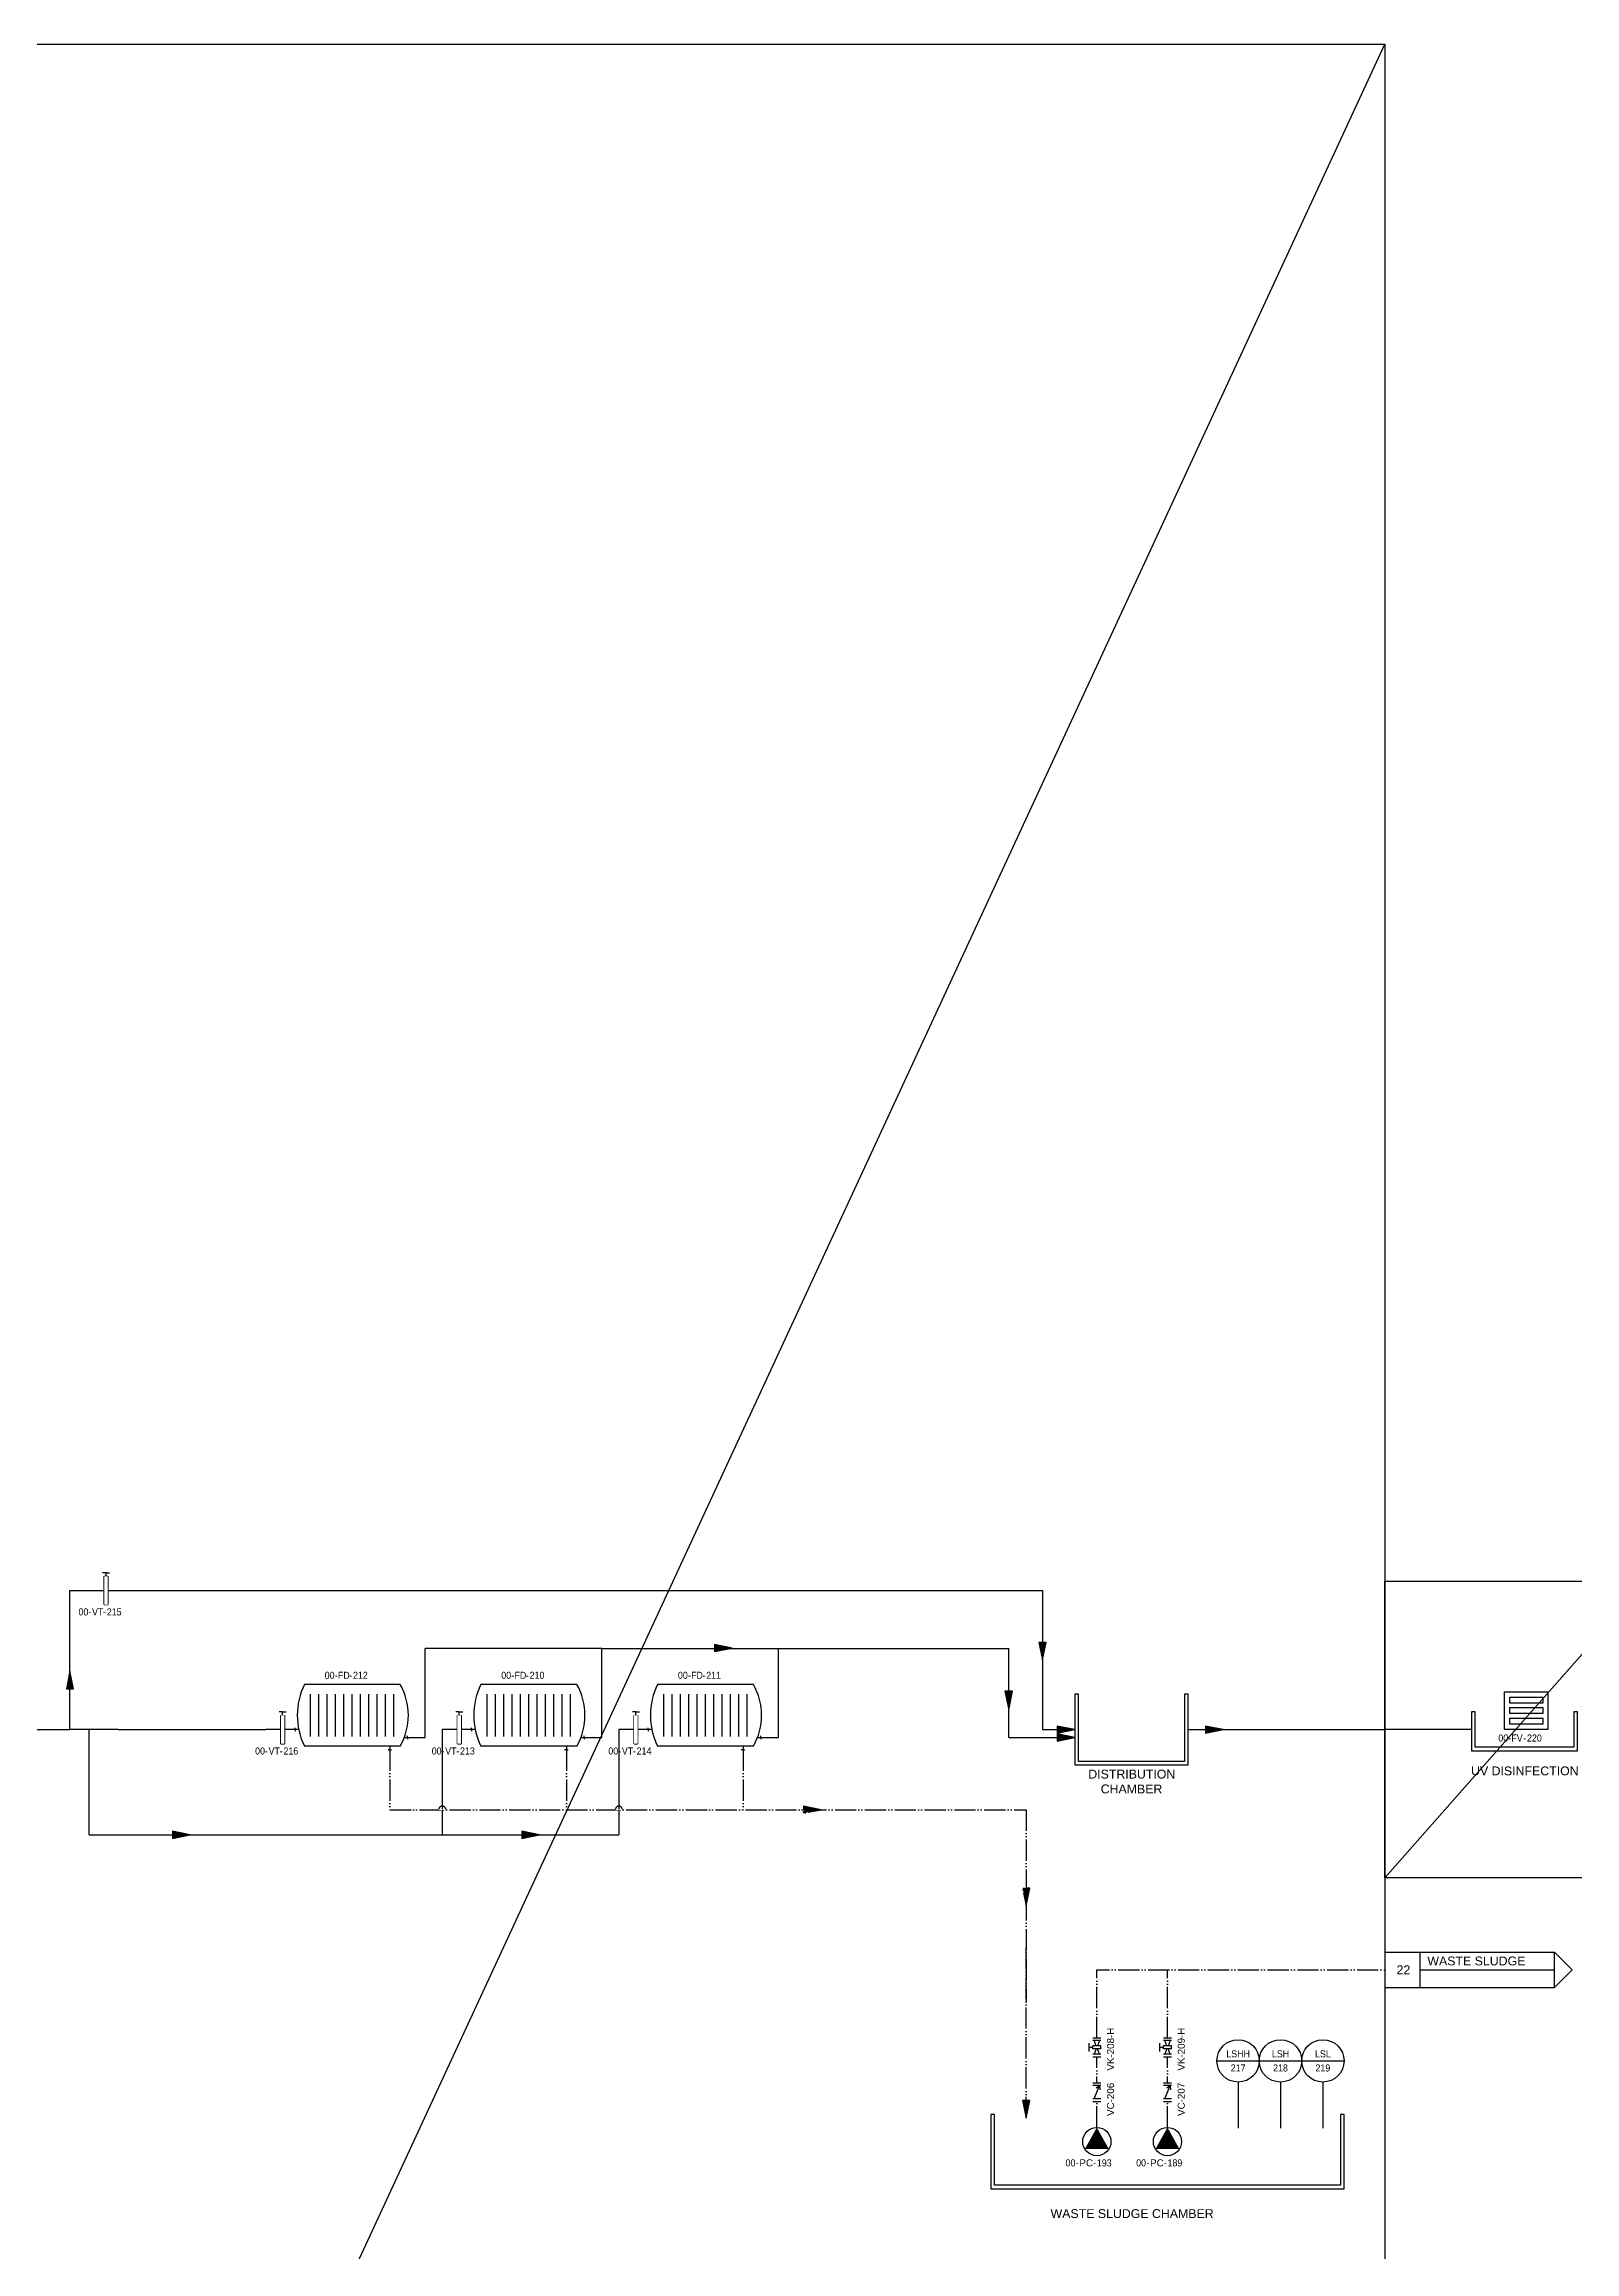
# Model space of a CAD drawing. Header units: millimetres. Extents: x 0 to 1145, y 0 to 954.
# Drawn here: x 435 to 869, y 329 to 954 of the extents above; entities that cross this region are included whole.
import ezdxf
from ezdxf.enums import TextEntityAlignment as Align

# ---------------------------------------------------------------- set-up
doc = ezdxf.new("R2010")
doc.units = ezdxf.units.MM
doc.set_wipeout_variables(frame=1)
doc.linetypes.add('ACAD_ISO05W100', pattern=[33, 24, -3, 0, -3, 0, -3])
doc.layers.get('DEFPOINTS').update_dxf_attribs({"color": 10})
for name, color, linetype in [('equipment', 5, 'Continuous'), ('instrumentation', 4, 'Continuous'), ('RefAR22WasteSludge$0$Text', 7, 'Continuous'), ('RefPIDDistChamber$0$Text', 7, 'Continuous'), ('RefPIDUVDisinfChamber$0$Text', 7, 'Continuous'), ('sludge', 19, 'ACAD_ISO05W100'), ('Text', 7, 'Continuous'), ('unit', 1, 'Continuous'), ('valve', 7, 'Continuous')]:
    doc.layers.add(name, color=color, linetype=linetype)
doc.layers.add('sewer', color=7, linetype='Continuous', true_color=0x1c2600)
doc.styles.add('Centrifugal_WASPump$0$Organica', font='arial.ttf')
doc.styles.add('Centrifugal_WASPump_SB$0$Organica', font='arial.ttf')
doc.styles.add('ChannelGate_ChannelGatediscfilter$0$Organica', font='arial.ttf')
doc.styles.add('DiscFilter_OrganicaScallopdiscfilterStage2$0$Organica', font='arial.ttf')
doc.styles.add('Organica', font='arial.ttf')
doc.styles.add('RefAR22WasteSludge$0$Organica', font='arial.ttf')
doc.styles.add('RefPIDDistChamber$0$Organica', font='arial.ttf')
doc.styles.add('RefPIDDistChamber$0$Standard', font='arial.ttf')
doc.styles.add('RefPIDUVDisinfChamber$0$Organica', font='arial.ttf')
doc.styles.add('RefPIDUVDisinfChamber$0$Standard', font='arial.ttf')
doc.styles.add('UVdisinfectionunit_UVdisinfectionunit$0$Organica', font='arial.ttf')

# ---------------------------------------------------------------- blocks, each defined once
blk = doc.blocks.new('*U43')
at = {"layer": 'DEFPOINTS'}
blk.add_line((0, -477), (442, 477), dxfattribs=at)
at = {"layer": 'DEFPOINTS', "flags": 128}
blk.add_lwpolyline([(0, 477), (442, 477), (442, -477), (0, -477)], close=True, dxfattribs=at)
blk = doc.blocks.new('*U51')
at = {"layer": 'DEFPOINTS'}
blk.add_line((0, -42), (74, 42), dxfattribs=at)
at = {"layer": 'DEFPOINTS', "flags": 128}
blk.add_lwpolyline([(0, 42), (74, 42), (74, -42), (0, -42)], close=True, dxfattribs=at)
blk = doc.blocks.new('*U4')
at = {"lineweight": 25, "ltscale": 0.25, "flags": 128}
blk.add_lwpolyline([(0, 20), (0, 0), (32, 0), (32, 20), (31, 20), (31, 1), (1, 1), (1, 20)], close=True, dxfattribs=at)
at = {"flags": 1}
for tag, p, height, style in [('WIDTH_001', (-11.86, 37.99), 2, 'RefPIDDistChamber$0$Organica'), ('HEIGHT_001', (-11.86, 35.04), 2, 'RefPIDDistChamber$0$Organica'), ('LENGTH_001', (-11.86, 32.02), 2, 'RefPIDDistChamber$0$Organica'), ('TR_NAME1_001', (44.17, 30.61), 2.5, 'RefPIDDistChamber$0$Standard'), ('VOLUME_001', (-11.86, 25.97), 2, 'RefPIDDistChamber$0$Organica'), ('LIQUIDLEVEL_001', (-11.86, 28.93), 2, 'RefPIDDistChamber$0$Organica')]:
    blk.add_attdef(tag, p, '', height=height, dxfattribs=dict(at, style=style))
at = {"layer": 'RefPIDDistChamber$0$Text', "style": 'RefPIDDistChamber$0$Organica'}
blk.add_attdef('NAME1_001', (15.5, -5.96), '', height=2.5, dxfattribs=at)
blk = doc.blocks.new('break')
blk.add_arc((0, 0), 1, 270, 90)
blk.add_wipeout([(-0.12, -0.11), (-0.12, -0.89), (0, -1), (0.12, -0.89), (0.12, -0.11), (0, 0)])
blk.add_wipeout([(-0.12, 0.11), (-0.12, 0.89), (0, 1), (0.12, 0.89), (0.12, 0.11), (0, 0)])
blk = doc.blocks.new('*U44')
at = {"color": 4}
for p, q in [((-6, 17), (6, 17)), ((0, 11), (0, -2))]:
    blk.add_line(p, q, dxfattribs=at)
blk.add_circle((0, 17), 6, dxfattribs=at)
at = {"style": 'Organica', "width": 0.9}
for tag, flags, p in [('AREA_CODE', 9, (31.18, 62.35)), ('EQUIP_TYPE', 9, (31.18, 65.35)), ('NOTE_CHINESE', 9, (31.18, 56.35)), ('NOTE', 9, (31.18, 59.35)), ('MANUFACTURE', 9, (31.18, 50.35)), ('MODEL', 9, (31.18, 53.35)), ('SPECIFICATION', 9, (31.18, 47.35)), ('DI', 9, (31.18, 44.35)), ('DO', 9, (31.18, 41.35)), ('AI', 9, (31.18, 38.35)), ('AO', 9, (31.18, 35.35)), ('PB', 9, (31.18, 32.35)), ('PO', 9, (31.18, 29.35)), ('TAG_ID', 8, (0, 19)), ('TAG', 8, (0, 15))]:
    blk.add_attdef(tag, text='', height=2, dxfattribs=dict(at, flags=flags)).set_placement(p, align=Align.MIDDLE_CENTER)
blk = doc.blocks.new('*U34')
at = {"flags": 128}
blk.add_lwpolyline([(0, 21), (0, 0), (100, 0), (100, 21), (99, 21), (99, 1), (1, 1), (1, 21)], close=True, dxfattribs=at)
at = {"style": 'Organica', "flags": 1}
for tag, p in [('WIDTH', (-11.4, 38.99)), ('LENGTH', (-11.4, 33.02)), ('HEIGHT', (-11.4, 36.04)), ('LIQUIDLEVEL', (-11.4, 29.93)), ('VOLUME', (-11.4, 26.97))]:
    blk.add_attdef(tag, text='', height=2, dxfattribs=at).set_placement(p, align=Align.MIDDLE_CENTER)
at = {"layer": 'Text', "style": 'Organica'}
blk.add_attdef('NAME1_001', (15.42, -6.25), '', height=2.5, dxfattribs=at)
blk = doc.blocks.new('*U45')
at = {"color": 4}
for p, q in [((-6, 17), (6, 17)), ((0, 11), (0, -2))]:
    blk.add_line(p, q, dxfattribs=at)
blk.add_circle((0, 17), 6, dxfattribs=at)
at = {"style": 'Organica', "width": 0.9}
for tag, flags, p in [('AREA_CODE', 9, (31.18, 62.35)), ('EQUIP_TYPE', 9, (31.18, 65.35)), ('NOTE_CHINESE', 9, (31.18, 56.35)), ('NOTE', 9, (31.18, 59.35)), ('MANUFACTURE', 9, (31.18, 50.35)), ('MODEL', 9, (31.18, 53.35)), ('SPECIFICATION', 9, (31.18, 47.35)), ('DI', 9, (31.18, 44.35)), ('DO', 9, (31.18, 41.35)), ('AI', 9, (31.18, 38.35)), ('AO', 9, (31.18, 35.35)), ('PB', 9, (31.18, 32.35)), ('PO', 9, (31.18, 29.35)), ('TAG_ID', 8, (0, 19)), ('TAG', 8, (0, 15))]:
    blk.add_attdef(tag, text='', height=2, dxfattribs=dict(at, flags=flags)).set_placement(p, align=Align.MIDDLE_CENTER)
blk = doc.blocks.new('*U46')
at = {"color": 4}
for p, q in [((-6, 17), (6, 17)), ((0, 11), (0, -2))]:
    blk.add_line(p, q, dxfattribs=at)
blk.add_circle((0, 17), 6, dxfattribs=at)
at = {"style": 'Organica', "width": 0.9}
for tag, flags, p in [('AREA_CODE', 9, (31.18, 62.35)), ('EQUIP_TYPE', 9, (31.18, 65.35)), ('NOTE_CHINESE', 9, (31.18, 56.35)), ('NOTE', 9, (31.18, 59.35)), ('MANUFACTURE', 9, (31.18, 50.35)), ('MODEL', 9, (31.18, 53.35)), ('SPECIFICATION', 9, (31.18, 47.35)), ('DI', 9, (31.18, 44.35)), ('DO', 9, (31.18, 41.35)), ('AI', 9, (31.18, 38.35)), ('AO', 9, (31.18, 35.35)), ('PB', 9, (31.18, 32.35)), ('PO', 9, (31.18, 29.35)), ('TAG_ID', 8, (0, 19)), ('TAG', 8, (0, 15))]:
    blk.add_attdef(tag, text='', height=2, dxfattribs=dict(at, flags=flags)).set_placement(p, align=Align.MIDDLE_CENTER)
blk = doc.blocks.new('*U36')
at = {"style": 'Organica', "flags": 1}
for tag, p in [('EQUIP_TYPE', (-8.63, 62.54)), ('NOTE_CHINESE', (-8.63, 56.54)), ('NOTE', (-8.63, 59.54)), ('AREA_CODE', (-8.63, 53.54)), ('DI', (-8.63, 50.54)), ('DO', (-8.63, 47.54)), ('AI', (-8.63, 44.54)), ('AO', (-8.63, 41.54)), ('PB', (-8.63, 38.54)), ('SP_ACTUATED', (-8.63, 32.54)), ('PO', (-8.63, 35.54)), ('MATERIAL', (-8.63, 19.54)), ('SIZE', (-8.63, 23.54)), ('PRESSURE', (-8.63, 15.54))]:
    blk.add_attdef(tag, text='', height=2, dxfattribs=at).set_placement(p, align=Align.MIDDLE_CENTER)
blk.add_wipeout([(-2.67, 1.14), (2.67, 1.14), (2.67, -1.14), (-2.67, -1.14)])
for p, q in [((-2.67, 1.14), (-2.67, -1.14)), ((-1.9, -1.14), (-1.9, 1.14)), ((-1.9, 0.76), (1.9, -0.76)), ((1.9, -0.76), (1.09, 0.17)), ((1.9, -1.14), (1.9, 1.14)), ((2.67, 1.14), (2.67, -1.14)), ((1.9, -0.76), (0.67, -0.87))]:
    blk.add_line(p, q)
at = {"insert": (-1.98, -3.9), "char_height": 2, "width": 5.3402, "attachment_point": 6, "style": 'Organica'}
blk.add_mtext('-', dxfattribs=at)
at = {"style": 'Organica'}
blk.add_attdef('TAG_ID', text='', height=2, dxfattribs=at).set_placement((-2.86, -3.9), align=Align.MIDDLE_RIGHT)
at = {"style": 'Organica', "flags": 8}
blk.add_attdef('TAG', text='', height=2, dxfattribs=at).set_placement((0.33, -3.9), align=Align.MIDDLE_CENTER)
blk = doc.blocks.new('*U37')
at = {"style": 'Organica', "flags": 1}
for tag, p in [('EQUIP_TYPE', (-8.63, 62.54)), ('NOTE_CHINESE', (-8.63, 56.54)), ('NOTE', (-8.63, 59.54)), ('AREA_CODE', (-8.63, 53.54)), ('DI', (-8.63, 50.54)), ('DO', (-8.63, 47.54)), ('AI', (-8.63, 44.54)), ('AO', (-8.63, 41.54)), ('PB', (-8.63, 38.54)), ('SP_ACTUATED', (-8.63, 32.54)), ('PO', (-8.63, 35.54)), ('MATERIAL', (-8.63, 19.54)), ('SIZE', (-8.63, 23.54)), ('PRESSURE', (-8.63, 15.54))]:
    blk.add_attdef(tag, text='', height=2, dxfattribs=at).set_placement(p, align=Align.MIDDLE_CENTER)
blk.add_wipeout([(-2.67, 1.14), (2.67, 1.14), (2.67, -1.14), (-2.67, -1.14)])
for p, q in [((-2.67, 1.14), (-2.67, -1.14)), ((-1.9, -1.14), (-1.9, 1.14)), ((-0.46, 0.19), (-1.9, 0.76)), ((1.14, 2.29), (-1.14, 2.29)), ((-0.46, -1.11), (-0.46, 1.11)), ((-0.46, 1.11), (0.46, 1.11)), ((0, 1.11), (0, 2.29)), ((0.46, -1.11), (0.46, 1.11)), ((0.46, 0.19), (1.9, 0.76)), ((1.9, -1.14), (1.9, 1.14)), ((2.67, 1.14), (2.67, -1.14)), ((-1.9, -0.76), (-0.46, -0.19)), ((-0.46, -1.11), (0.46, -1.11)), ((1.9, -0.76), (0.46, -0.19))]:
    blk.add_line(p, q)
at = {"char_height": 2, "width": 5.3402, "style": 'Organica'}
for s, insert, attachment_point in [('-', (-1.98, -3.9), 6), ('-H', (2.6, -3.9), 4)]:
    blk.add_mtext(s, dxfattribs=dict(at, insert=insert, attachment_point=attachment_point))
at = {"style": 'Organica'}
blk.add_attdef('TAG_ID', text='', height=2, dxfattribs=at).set_placement((-2.86, -3.9), align=Align.MIDDLE_RIGHT)
at = {"style": 'Organica', "flags": 8}
blk.add_attdef('TAG', text='', height=2, dxfattribs=at).set_placement((0.33, -3.9), align=Align.MIDDLE_CENTER)
blk = doc.blocks.new('*U48')
at = {"lineweight": 25, "ltscale": 0.25, "flags": 128}
blk.add_lwpolyline([(0, 11), (0, 0), (30, 0), (30, 11), (29, 11), (29, 1), (1, 1), (1, 11)], close=True, dxfattribs=at)
at = {"flags": 1}
for tag, p, height, style in [('WIDTH_001', (-11.86, 37.99), 2, 'RefPIDUVDisinfChamber$0$Organica'), ('TR_NAME1_001', (46.73, 35.46), 2.5, 'RefPIDUVDisinfChamber$0$Standard'), ('HEIGHT_001', (-11.86, 35.04), 2, 'RefPIDUVDisinfChamber$0$Organica'), ('LENGTH_001', (-11.86, 32.02), 2, 'RefPIDUVDisinfChamber$0$Organica'), ('VOLUME_001', (-11.86, 25.97), 2, 'RefPIDUVDisinfChamber$0$Organica'), ('LIQUIDLEVEL_001', (-11.86, 28.93), 2, 'RefPIDUVDisinfChamber$0$Organica')]:
    blk.add_attdef(tag, p, '', height=height, dxfattribs=dict(at, style=style))
at = {"layer": 'RefPIDUVDisinfChamber$0$Text', "style": 'RefPIDUVDisinfChamber$0$Organica'}
blk.add_attdef('NAME1_001', (14.5, -6.96), '', height=2.5, dxfattribs=at)
blk = doc.blocks.new('*U50')
for points in [[(-6.14, 10.7), (6.14, 10.7), (6.14, 0), (-6.14, 0)], [(-4.64, 9.2), (4.64, 9.2), (4.64, 7.5), (-4.64, 7.5)], [(-4.64, 6.2), (4.64, 6.2), (4.64, 4.5), (-4.64, 4.5)], [(-4.64, 3.2), (4.64, 3.2), (4.64, 1.5), (-4.64, 1.5)]]:
    blk.add_lwpolyline(points, close=True)
at = {"char_height": 2, "width": 5.3402, "attachment_point": 6, "line_spacing_factor": 0.9, "style": 'UVdisinfectionunit_UVdisinfectionunit$0$Organica'}
for insert in [(-4.32, -2.4), (-0.02, -2.4)]:
    blk.add_mtext('{\\W0.9;-}', dxfattribs=dict(at, insert=insert))
at = {"style": 'UVdisinfectionunit_UVdisinfectionunit$0$Organica', "flags": 1}
for tag, p in [('NOTE', (21.21, 75.24)), ('NOTE_CHINESE', (21.21, 72.24)), ('MATERIAL', (21.21, 69.14)), ('INSTALLED_POWER', (21.21, 62.93)), ('STB_DTY', (21.21, 66.14)), ('CONSUMED_POWER', (21.21, 59.93)), ('MODEL', (21.21, 56.82)), ('MANUFACTURE', (21.21, 53.72)), ('UNIT_FLOW', (20.84, 50.62)), ('RUNNINGHOURS', (24.22, 44.29)), ('SP_FLOW', (20.84, 47.62)), ('DO', (24.22, 38.29)), ('DI', (24.22, 41.29)), ('AO', (24.22, 32.29)), ('AI', (24.22, 35.29)), ('PO', (24.22, 26.29)), ('PB', (24.22, 29.29)), ('PROCESSUNITAREA', (24.22, 23.22))]:
    blk.add_attdef(tag, text='', height=2, dxfattribs=at).set_placement(p, align=Align.MIDDLE_CENTER)
at = {"style": 'UVdisinfectionunit_UVdisinfectionunit$0$Organica', "width": 0.9}
for tag, p in [('AREA_CODE', (-5.12, -2.4)), ('TAG_ID', (-1.02, -2.4))]:
    blk.add_attdef(tag, text='', height=2, dxfattribs=at).set_placement(p, align=Align.MIDDLE_RIGHT)
at = {"style": 'UVdisinfectionunit_UVdisinfectionunit$0$Organica', "width": 0.9, "flags": 8}
blk.add_attdef('TAG', text='', height=2, dxfattribs=at).set_placement((2.29, -2.4), align=Align.MIDDLE_CENTER)
blk = doc.blocks.new('*U41')
for p, q in [((0.5, 9), (-0.5, 9)), ((0, 8), (1, 8)), ((0, 0), (0, 8)), ((0.5, 8), (0.5, 9)), ((0.5, 9), (1.5, 9)), ((1, 0), (1, 8)), ((0, 0), (1, 0))]:
    blk.add_line(p, q)
blk.add_lwpolyline([(0, 8), (1, 8), (1, 0), (0, 0)], close=True)
at = {"insert": (-3.7, -2.07), "char_height": 2, "width": 5.3402, "attachment_point": 6, "line_spacing_factor": 0.9, "style": 'ChannelGate_ChannelGatediscfilter$0$Organica'}
blk.add_mtext('{\\W0.9;-}', dxfattribs=at)
at = {"style": 'ChannelGate_ChannelGatediscfilter$0$Organica', "flags": 1}
for tag, p in [('EQUIP_TYPE', (37.6, 83.28)), ('NOTE', (37.6, 80.28)), ('MATERIAL_FRAME', (37.6, 74.17)), ('NOTE_CHINESE', (37.6, 77.28)), ('MATERIAL_BODY', (37.6, 68.17)), ('MATERIAL_STEM', (37.6, 71.17)), ('MATERIAL_SEALING', (37.6, 65.17)), ('MODEL', (37.6, 55.86)), ('UNIT_WATER_LEVEL', (37.76, 49.29)), ('MANUFACTURE', (37.6, 52.75)), ('UNIT_CHANNELW', (37.76, 43.5)), ('UNIT_CHANNELH', (37.76, 46.29)), ('SP_WATER_LEVEL', (37.76, 40.5)), ('SP_CHANNELW', (37.76, 37.5)), ('SP_CHANNELH', (37.76, 34.29)), ('STB_DTY', (37.76, 31.29)), ('PROCESSUNITAREA', (37.76, 27.66))]:
    blk.add_attdef(tag, text='', height=2, dxfattribs=at).set_placement(p, align=Align.MIDDLE_CENTER)
at = {"style": 'ChannelGate_ChannelGatediscfilter$0$Organica', "width": 0.9}
for tag, p in [('AREA_CODE', (-4.5, -2.07)), ('TAG_ID', (-0.26, -2.07))]:
    blk.add_attdef(tag, text='', height=2, dxfattribs=at).set_placement(p, align=Align.MIDDLE_RIGHT)
at = {"style": 'ChannelGate_ChannelGatediscfilter$0$Organica', "width": 0.9, "flags": 8}
blk.add_attdef('TAG', text='', height=2, dxfattribs=at).set_placement((2.81, -2.07), align=Align.MIDDLE_CENTER)
blk.add_wipeout([(0, 8), (1, 8), (1, 0), (0, 0)])
at = {"insert": (0.5, -2.07), "char_height": 2, "width": 5.3402, "attachment_point": 6, "line_spacing_factor": 0.9, "style": 'ChannelGate_ChannelGatediscfilter$0$Organica'}
blk.add_mtext('{\\W0.9;-}', dxfattribs=at)
blk = doc.blocks.new('*U39')
for p, q in [((13.56, 17.51), (-13.56, 17.51)), ((-11.78, 2.76), (-11.78, 14.76)), ((-9.42, 2.76), (-9.42, 14.76)), ((-7.07, 2.76), (-7.07, 14.76)), ((-4.71, 2.76), (-4.71, 14.76)), ((-2.36, 2.76), (-2.36, 14.76)), ((0, 2.76), (0, 14.76)), ((2.36, 2.76), (2.36, 14.76)), ((4.71, 2.76), (4.71, 14.76)), ((7.07, 2.76), (7.07, 14.76)), ((9.42, 2.76), (9.42, 14.76)), ((11.78, 2.76), (11.78, 14.76)), ((-16.2, 4.73), (-16.2, 5.23)), ((-15.2, 4.73), (-16.2, 4.73)), ((-16.2, 4.73), (-16.2, 4.23)), ((13.56, 0), (-13.56, 0)), ((14.69, 2.46), (15.69, 2.46)), ((15.69, 2.46), (15.69, 2.96)), ((15.69, 2.46), (15.69, 1.96)), ((10.64, -1), (10.14, -1)), ((10.64, 0), (10.64, -1)), ((10.64, -1), (11.14, -1))]:
    blk.add_line(p, q)
for centre, radius, start, end in [((4.55, 8.76), 20.11, 154.19257, 205.80743), ((-1.76, 8.76), 17.65, 330.24846, 29.75154)]:
    blk.add_arc(centre, radius, start, end)
at = {"char_height": 2, "width": 5.3402, "attachment_point": 6, "line_spacing_factor": 0.9, "style": 'DiscFilter_OrganicaScallopdiscfilterStage2$0$Organica'}
for insert in [(-4.1, 20.08), (0, 20.08)]:
    blk.add_mtext('{\\W0.9;-}', dxfattribs=dict(at, insert=insert))
at = {"style": 'DiscFilter_OrganicaScallopdiscfilterStage2$0$Organica', "flags": 1}
for tag, p in [('EQUIP_TYPE', (29.07, 107.37)), ('NOTE_CHINES', (29.07, 101.37)), ('NOTE', (29.07, 104.37)), ('MATERIAL', (29.07, 95.27)), ('STB_DTY', (29.07, 98.37)), ('CONSUMED_POWER', (29.07, 89.07)), ('INSTALLED_POWER', (29.07, 92.07)), ('MANUFACTURE', (29.07, 82.85)), ('MODEL', (29.07, 85.95)), ('UNIT_TSS_INLET', (28.82, 76.18)), ('UNIT_CAPACITY', (28.82, 79.18)), ('UNIT_TSS_OUTLET', (28.82, 73.18)), ('SP_CAPACITY', (28.82, 70.18)), ('SP_TSS_OUTLET', (28.82, 64.18)), ('SP_TSS_INLET', (28.82, 67.18)), ('RUNNINGHOURS', (31.62, 57.42)), ('FILTER', (28.82, 61.13)), ('DO', (31.62, 51.42)), ('DI', (31.62, 54.42)), ('AO', (31.62, 45.42)), ('AI', (31.62, 48.42)), ('PO', (31.62, 42.42)), ('PB', (31.62, 39.42)), ('PROCESSUNITAREA', (31.62, 35.96))]:
    blk.add_attdef(tag, text='', height=2, dxfattribs=at).set_placement(p, align=Align.MIDDLE_CENTER)
at = {"style": 'DiscFilter_OrganicaScallopdiscfilterStage2$0$Organica', "width": 0.9}
for tag, p in [('AREA_CODE', (-5, 20.08)), ('TAG_ID', (-0.71, 20.08))]:
    blk.add_attdef(tag, text='', height=2, dxfattribs=at).set_placement(p, align=Align.MIDDLE_RIGHT)
at = {"style": 'DiscFilter_OrganicaScallopdiscfilterStage2$0$Organica', "width": 0.9, "flags": 8}
blk.add_attdef('TAG', text='', height=2, dxfattribs=at).set_placement((2.31, 20.08), align=Align.MIDDLE_CENTER)
blk = doc.blocks.new('*U11524')
blk.add_circle((0, 0), 4)
blk.add_solid([(-3.4, -2.11), (0, 4), (3.4, -2.11)])
at = {"char_height": 2, "width": 5.3402, "attachment_point": 6, "line_spacing_factor": 0.9, "style": 'Centrifugal_WASPump$0$Organica'}
for insert in [(-5.1, -6.03), (-0.2, -6.03)]:
    blk.add_mtext('{\\W0.9;-}', dxfattribs=dict(at, insert=insert))
at = {"style": 'Centrifugal_WASPump$0$Organica', "flags": 1}
for tag, p in [('PUMP_TYPE', (-13.95, 99.74)), ('NOTE_CHINESE', (-13.95, 93.74)), ('NOTE', (-13.95, 96.74)), ('MATERIAL_IMPELLER', (-13.95, 87.64)), ('MATERIAL_HOUSING', (-13.95, 90.64)), ('INSTALLED_POWER', (-13.95, 81.43)), ('CONSUMED_POWER', (-13.95, 78.43)), ('MODEL', (-13.95, 75.32)), ('MANUFACTURE', (-13.95, 72.21)), ('UNIT_CAPACITY', (-13.42, 69.06)), ('SP_CAPACITY', (-13.42, 66.16)), ('UNIT_HEAD', (-13.42, 63.06)), ('INSTALLATION', (-13.42, 56.95)), ('SP_HEAD', (-13.42, 60.06)), ('RUNNINGHOURS', (-13.42, 50.63)), ('STB_DTY', (-13.42, 53.63)), ('DO', (-13.85, 38.6)), ('DI', (-13.85, 41.6)), ('PO', (-13.85, 26.6)), ('PROCESSUNITAREA', (-13.85, 23.6))]:
    blk.add_attdef(tag, text='', height=2, dxfattribs=at).set_placement(p, align=Align.MIDDLE_CENTER)
at = {"style": 'Centrifugal_WASPump$0$Organica', "width": 0.9}
blk.add_attdef('AREA_CODE', text='', height=2, dxfattribs=at).set_placement((-6.07, -6.01), align=Align.MIDDLE_RIGHT)
at = {"style": 'Centrifugal_WASPump$0$Organica'}
blk.add_attdef('TAG_ID', text='', height=2, dxfattribs=at).set_placement((-1.04, -6.03), align=Align.MIDDLE_RIGHT)
at = {"style": 'Centrifugal_WASPump$0$Organica', "width": 0.9, "flags": 8}
blk.add_attdef('TAG', text='', height=2, dxfattribs=at).set_placement((2.11, -6.03), align=Align.MIDDLE_CENTER)
blk = doc.blocks.new('*U11322')
blk.add_circle((0, 0), 4)
blk.add_solid([(-3.4, -2.11), (0, 4), (3.4, -2.11)])
at = {"char_height": 2, "width": 5.3402, "attachment_point": 6, "line_spacing_factor": 0.9, "style": 'Centrifugal_WASPump_SB$0$Organica'}
for insert in [(-5.1, -6.03), (-0.2, -6.03)]:
    blk.add_mtext('{\\W0.9;-}', dxfattribs=dict(at, insert=insert))
at = {"style": 'Centrifugal_WASPump_SB$0$Organica', "flags": 1}
for tag, p in [('PUMP_TYPE', (-13.95, 99.74)), ('NOTE_CHINESE', (-13.95, 93.74)), ('NOTE', (-13.95, 96.74)), ('MATERIAL_IMPELLER', (-13.95, 87.64)), ('MATERIAL_HOUSING', (-13.95, 90.64)), ('INSTALLED_POWER', (-13.95, 81.43)), ('CONSUMED_POWER', (-13.95, 78.43)), ('MODEL', (-13.95, 75.32)), ('MANUFACTURE', (-13.95, 72.21)), ('UNIT_CAPACITY', (-13.42, 69.06)), ('SP_CAPACITY', (-13.42, 66.16)), ('UNIT_HEAD', (-13.42, 63.06)), ('INSTALLATION', (-13.42, 56.95)), ('SP_HEAD', (-13.42, 60.06)), ('RUNNINGHOURS', (-13.42, 50.63)), ('STB_DTY', (-13.42, 53.63)), ('DO', (-13.85, 38.6)), ('DI', (-13.85, 41.6)), ('PO', (-13.85, 26.6)), ('PROCESSUNITAREA', (-13.85, 23.6))]:
    blk.add_attdef(tag, text='', height=2, dxfattribs=at).set_placement(p, align=Align.MIDDLE_CENTER)
at = {"style": 'Centrifugal_WASPump_SB$0$Organica', "width": 0.9}
blk.add_attdef('AREA_CODE', text='', height=2, dxfattribs=at).set_placement((-6.07, -6.01), align=Align.MIDDLE_RIGHT)
at = {"style": 'Centrifugal_WASPump_SB$0$Organica'}
blk.add_attdef('TAG_ID', text='', height=2, dxfattribs=at).set_placement((-1.04, -6.03), align=Align.MIDDLE_RIGHT)
at = {"style": 'Centrifugal_WASPump_SB$0$Organica', "width": 0.9, "flags": 8}
blk.add_attdef('TAG', text='', height=2, dxfattribs=at).set_placement((2.11, -6.03), align=Align.MIDDLE_CENTER)
blk = doc.blocks.new('RefAR22WasteSludge$0$RefAR6WasteSludge')
at = {"lineweight": 25, "ltscale": 0.25}
for p, q in [((0, 5), (48, 5)), ((0, 5), (0, -5)), ((10, -5), (10, 5)), ((10, 0), (48, 0)), ((48, -5), (48, 5)), ((48, 5), (53, 0)), ((0, -5), (48, -5)), ((48, -5), (53, 0))]:
    blk.add_line(p, q, dxfattribs=at)
at = {"layer": 'RefAR22WasteSludge$0$Text', "style": 'RefAR22WasteSludge$0$Organica'}
for tag, p in [('ID_001', (4.27, -1.23)), ('Name_001', (11.77, 1.27))]:
    blk.add_attdef(tag, p, '', height=2.5, dxfattribs=at)

msp = doc.modelspace()

# ---------------------------------------------------------------- hatches: boundary and pattern name
at = {"layer": 'sewer'}
h = msp.add_hatch(color=256, dxfattribs=at)
h.dxf.hatch_style = 1
h.paths.add_polyline_path([(625.15, 501.06), (625.15, 500.06), (630.15, 500.06)])
h.paths.add_polyline_path([(630.15, 500.06), (625.15, 500.06), (625.15, 499.06)])
h = msp.add_hatch(color=256, dxfattribs=at)
h.dxf.hatch_style = 1
h.paths.add_polyline_path([(719.03, 501.68), (718.03, 501.68), (718.03, 496.68)])
h.paths.add_polyline_path([(718.03, 496.68), (718.03, 501.68), (717.03, 501.68)])
h = msp.add_hatch(color=256, dxfattribs=at)
h.dxf.hatch_style = 1
h.paths.add_polyline_path([(441.7, 488.55), (442.7, 488.55), (442.7, 493.55)])
h.paths.add_polyline_path([(442.7, 493.55), (442.7, 488.55), (443.7, 488.55)])
h = msp.add_hatch(color=256, dxfattribs=at)
h.dxf.hatch_style = 1
h.paths.add_polyline_path([(708.48, 482.99), (707.48, 487.99), (708.48, 487.99)])
h.paths.add_polyline_path([(708.48, 482.99), (708.48, 487.99), (709.48, 487.99)])
h = msp.add_hatch(color=256, dxfattribs=at)
h.dxf.hatch_style = 1
h.paths.add_polyline_path([(727.23, 477), (722.23, 478), (722.23, 476)])
h = msp.add_hatch(color=256, dxfattribs=at)
h.dxf.hatch_style = 1
h.paths.add_polyline_path([(727.23, 474.74), (722.23, 475.74), (722.23, 473.74)])
h = msp.add_hatch(color=256, dxfattribs=at)
h.dxf.hatch_style = 1
h.paths.add_polyline_path([(769.23, 477), (764.23, 478), (764.23, 476)])
h = msp.add_hatch(color=256, dxfattribs=at)
h.dxf.hatch_style = 1
h.paths.add_polyline_path([(471.75, 448.2), (471.75, 447.2), (476.75, 447.2)])
h.paths.add_polyline_path([(476.75, 447.2), (471.75, 447.2), (471.75, 446.2)])
h = msp.add_hatch(color=256, dxfattribs=at)
h.dxf.hatch_style = 1
h.paths.add_polyline_path([(570.67, 448.2), (570.67, 447.2), (575.67, 447.2)])
h.paths.add_polyline_path([(575.67, 447.2), (570.67, 447.2), (570.67, 446.2)])
at = {"layer": 'sludge'}
h = msp.add_hatch(color=256, dxfattribs=at)
h.dxf.hatch_style = 1
h.paths.add_polyline_path([(650.34, 455.31), (650.34, 454.31), (655.34, 454.31)])
h.paths.add_polyline_path([(655.34, 454.31), (650.34, 454.31), (650.34, 453.31)])
h = msp.add_hatch(color=256, dxfattribs=at)
h.dxf.hatch_style = 1
h.paths.add_polyline_path([(714.42, 432.14), (713.42, 432.14), (713.42, 427.14)])
h.paths.add_polyline_path([(713.42, 427.14), (713.42, 432.14), (712.42, 432.14)])
at = {"layer": 'sludge', "linetype": 'Continuous'}
h = msp.add_hatch(color=256, dxfattribs=at)
h.dxf.hatch_style = 1
h.paths.add_polyline_path([(714.42, 372), (712.42, 372), (713.42, 367)])

# ---------------------------------------------------------------- linework, layer by layer
at = {"layer": 'sewer', "lineweight": 25, "ltscale": 0.25}
for p, q in [((442.7, 477), (442.7, 516.36)), ((442.7, 516.36), (718.03, 516.36)), ((718.03, 516.36), (718.03, 477)), ((593.31, 499.98), (543.31, 499.98)), ((593.31, 474.74), (593.31, 499.98)), ((708.48, 474.74), (708.48, 499.98)), ((373, 477), (442.7, 477)), ((456.43, 477), (442.7, 477)), ((448.1, 447.2), (448.1, 477)), ((456.43, 477), (498.1, 477)), ((506.43, 477), (498.1, 477)), ((556.43, 477), (548.1, 477)), ((548.1, 477), (548.1, 447.2)), ((606.43, 477), (598.1, 477)), ((598.1, 477), (598.1, 447.2)), ((718.03, 477), (727.23, 477)), ((839.5, 477), (815, 477)), ((588.32, 474.74), (593.31, 474.74)), ((708.48, 474.74), (727.23, 474.74)), ((448.1, 447.2), (498.1, 447.2)), ((498.1, 447.2), (548.1, 447.2)), ((548.1, 447.2), (598.1, 447.2))]:
    msp.add_line(p, q, dxfattribs=at)
at = {"layer": 'sewer', "lineweight": 25, "ltscale": 0.25, "flags": 128}
for points in [[(538.32, 474.74), (543.31, 474.74), (543.31, 499.98)], [(588.32, 474.74), (593.31, 474.74), (593.31, 499.98)], [(593.31, 499.98), (708.48, 499.98)], [(638.32, 474.74), (643.31, 474.74), (643.31, 499.98)], [(759.23, 477), (815, 477)]]:
    msp.add_lwpolyline(points, dxfattribs=at)
for points in [[(630.15, 500.06), (625.15, 501.06), (625.15, 499.06)], [(718.03, 496.68), (719.03, 501.68), (717.03, 501.68)], [(442.7, 493.55), (441.7, 488.55), (443.7, 488.55)], [(708.48, 482.99), (707.48, 487.99), (709.48, 487.99)], [(727.23, 477), (722.23, 478), (722.23, 476)], [(727.23, 474.74), (722.23, 475.74), (722.23, 473.74)], [(769.23, 477), (764.23, 478), (764.23, 476)], [(476.75, 447.2), (471.75, 448.2), (471.75, 446.2)], [(575.67, 447.2), (570.67, 448.2), (570.67, 446.2)]]:
    msp.add_lwpolyline(points, close=True, dxfattribs=at)
at = {"layer": 'sludge', "lineweight": 25, "ltscale": 0.25}
for p, q in [((533.26, 471.27), (533.26, 454.31)), ((583.26, 471.27), (583.26, 454.31)), ((633.26, 471.27), (633.26, 454.31)), ((533.26, 454.31), (583.26, 454.31)), ((713.42, 454.31), (713.42, 399.97)), ((713.42, 367), (713.42, 415.81)), ((753.42, 364.38), (753.42, 409))]:
    msp.add_line(p, q, dxfattribs=at)
at = {"layer": 'sludge', "lineweight": 25, "ltscale": 0.25, "flags": 128}
for points in [[(583.26, 454.31), (713.42, 454.31)], [(733.42, 364.38), (733.42, 409), (815, 409)]]:
    msp.add_lwpolyline(points, dxfattribs=at)
for points in [[(655.34, 454.31), (650.34, 455.31), (650.34, 453.31)], [(713.42, 427.14), (714.42, 432.14), (712.42, 432.14)]]:
    msp.add_lwpolyline(points, close=True, dxfattribs=at)
at = {"layer": 'sludge', "linetype": 'Continuous', "lineweight": 25, "ltscale": 0.25, "flags": 128}
msp.add_lwpolyline([(713.42, 367), (714.42, 372), (712.42, 372)], close=True, dxfattribs=at)

# ---------------------------------------------------------------- block references
ref = msp.add_blockref('RefAR22WasteSludge$0$RefAR6WasteSludge', (815, 409))
ref.add_attrib('ID', '22', dxfattribs={"layer": 'RefAR22WasteSludge$0$Text', "height": 2.5, "style": 'RefAR22WasteSludge$0$Organica'}).set_placement((820.22, 409), align=Align.MIDDLE_CENTER)
ref.add_attrib('Name', 'WASTE SLUDGE', dxfattribs={"layer": 'RefAR22WasteSludge$0$Text', "height": 2.5, "style": 'RefAR22WasteSludge$0$Organica'}).set_placement((827, 411.5), align=Align.MIDDLE_LEFT)
at = {"layer": 'DEFPOINTS'}
msp.add_blockref('*U43', (373, 477), dxfattribs=at)
at = {"layer": 'DEFPOINTS', "ltscale": 0.5}
msp.add_blockref('*U51', (815, 477), dxfattribs=at)
at = {"layer": 'equipment'}
ref = msp.add_blockref('*U39', (522.62, 472.27), dxfattribs=at)
ref.add_attrib('TAG', '212', dxfattribs={"layer": '0', "height": 2, "style": 'DiscFilter_OrganicaScallopdiscfilterStage2$0$Organica', "width": 0.9}).set_placement((524.93, 492.35), align=Align.MIDDLE_CENTER)
ref.add_attrib('AREA_CODE', '00', dxfattribs={"layer": '0', "height": 2, "style": 'DiscFilter_OrganicaScallopdiscfilterStage2$0$Organica', "width": 0.9}).set_placement((517.62, 492.35), align=Align.MIDDLE_RIGHT)
ref.add_attrib('TAG_ID', 'FD', dxfattribs={"layer": '0', "height": 2, "style": 'DiscFilter_OrganicaScallopdiscfilterStage2$0$Organica', "width": 0.9}).set_placement((521.91, 492.35), align=Align.MIDDLE_RIGHT)
ref = msp.add_blockref('*U39', (572.62, 472.27), dxfattribs=at)
ref.add_attrib('TAG', '210', dxfattribs={"layer": '0', "height": 2, "style": 'DiscFilter_OrganicaScallopdiscfilterStage2$0$Organica', "width": 0.9}).set_placement((574.93, 492.35), align=Align.MIDDLE_CENTER)
ref.add_attrib('AREA_CODE', '00', dxfattribs={"layer": '0', "height": 2, "style": 'DiscFilter_OrganicaScallopdiscfilterStage2$0$Organica', "width": 0.9}).set_placement((567.62, 492.35), align=Align.MIDDLE_RIGHT)
ref.add_attrib('TAG_ID', 'FD', dxfattribs={"layer": '0', "height": 2, "style": 'DiscFilter_OrganicaScallopdiscfilterStage2$0$Organica', "width": 0.9}).set_placement((571.91, 492.35), align=Align.MIDDLE_RIGHT)
ref = msp.add_blockref('*U39', (622.62, 472.27), dxfattribs=at)
ref.add_attrib('TAG', '211', dxfattribs={"layer": '0', "height": 2, "style": 'DiscFilter_OrganicaScallopdiscfilterStage2$0$Organica', "width": 0.9}).set_placement((624.93, 492.35), align=Align.MIDDLE_CENTER)
ref.add_attrib('AREA_CODE', '00', dxfattribs={"layer": '0', "height": 2, "style": 'DiscFilter_OrganicaScallopdiscfilterStage2$0$Organica', "width": 0.9}).set_placement((617.62, 492.35), align=Align.MIDDLE_RIGHT)
ref.add_attrib('TAG_ID', 'FD', dxfattribs={"layer": '0', "height": 2, "style": 'DiscFilter_OrganicaScallopdiscfilterStage2$0$Organica', "width": 0.9}).set_placement((621.91, 492.35), align=Align.MIDDLE_RIGHT)
ref = msp.add_blockref('*U50', (855, 477), dxfattribs=at)
ref.add_attrib('TAG', '220', dxfattribs={"layer": '0', "height": 2, "style": 'UVdisinfectionunit_UVdisinfectionunit$0$Organica', "width": 0.9}).set_placement((857.29, 474.6), align=Align.MIDDLE_CENTER)
ref.add_attrib('AREA_CODE', '00', dxfattribs={"layer": '0', "height": 2, "style": 'UVdisinfectionunit_UVdisinfectionunit$0$Organica', "width": 0.9}).set_placement((849.88, 474.6), align=Align.MIDDLE_RIGHT)
ref.add_attrib('TAG_ID', 'FV', dxfattribs={"layer": '0', "height": 2, "style": 'UVdisinfectionunit_UVdisinfectionunit$0$Organica', "width": 0.9}).set_placement((853.98, 474.6), align=Align.MIDDLE_RIGHT)
ref = msp.add_blockref('*U11524', (733.42, 360.38), dxfattribs=at)
ref.add_attrib('TAG', '193', dxfattribs={"layer": '0', "height": 2, "style": 'Centrifugal_WASPump$0$Organica', "width": 0.9}).set_placement((735.52, 354.35), align=Align.MIDDLE_CENTER)
ref.add_attrib('AREA_CODE', '00', dxfattribs={"layer": '0', "height": 2, "style": 'Centrifugal_WASPump$0$Organica', "width": 0.9}).set_placement((727.34, 354.37), align=Align.MIDDLE_RIGHT)
ref.add_attrib('TAG_ID', 'PC', dxfattribs={"layer": '0', "height": 2, "style": 'Centrifugal_WASPump$0$Organica'}).set_placement((732.37, 354.35), align=Align.MIDDLE_RIGHT)
ref = msp.add_blockref('*U11322', (753.42, 360.38), dxfattribs=at)
ref.add_attrib('TAG', '189', dxfattribs={"layer": '0', "height": 2, "style": 'Centrifugal_WASPump_SB$0$Organica', "width": 0.9}).set_placement((755.52, 354.35), align=Align.MIDDLE_CENTER)
ref.add_attrib('AREA_CODE', '00', dxfattribs={"layer": '0', "height": 2, "style": 'Centrifugal_WASPump_SB$0$Organica', "width": 0.9}).set_placement((747.34, 354.37), align=Align.MIDDLE_RIGHT)
ref.add_attrib('TAG_ID', 'PC', dxfattribs={"layer": '0', "height": 2, "style": 'Centrifugal_WASPump_SB$0$Organica'}).set_placement((752.37, 354.35), align=Align.MIDDLE_RIGHT)
at = {"layer": 'instrumentation'}
ref = msp.add_blockref('*U44', (773.42, 366.22), dxfattribs=at)
ref.add_attrib('TAG', '217', dxfattribs={"layer": '0', "height": 2, "style": 'Organica', "width": 0.9}).set_placement((773.42, 381.22), align=Align.MIDDLE_CENTER)
ref.add_attrib('TAG_ID', 'LSHH', dxfattribs={"layer": '0', "height": 2, "style": 'Organica', "width": 0.9}).set_placement((773.42, 385.22), align=Align.MIDDLE_CENTER)
ref = msp.add_blockref('*U45', (785.42, 366.22), dxfattribs=at)
ref.add_attrib('TAG', '218', dxfattribs={"layer": '0', "height": 2, "style": 'Organica', "width": 0.9}).set_placement((785.42, 381.22), align=Align.MIDDLE_CENTER)
ref.add_attrib('TAG_ID', 'LSH', dxfattribs={"layer": '0', "height": 2, "style": 'Organica', "width": 0.9}).set_placement((785.42, 385.22), align=Align.MIDDLE_CENTER)
ref = msp.add_blockref('*U46', (797.42, 366.22), dxfattribs=at)
ref.add_attrib('TAG', '219', dxfattribs={"layer": '0', "height": 2, "style": 'Organica', "width": 0.9}).set_placement((797.42, 381.22), align=Align.MIDDLE_CENTER)
ref.add_attrib('TAG_ID', 'LSL', dxfattribs={"layer": '0', "height": 2, "style": 'Organica', "width": 0.9}).set_placement((797.42, 385.22), align=Align.MIDDLE_CENTER)
at = {"layer": 'unit'}
ref = msp.add_blockref('*U4', (727.23, 467), dxfattribs=at)
ref.add_attrib('NAME1_001', 'DISTRIBUTION', (731, 463.14), dxfattribs={"layer": 'RefPIDDistChamber$0$Text', "height": 2.5, "style": 'RefPIDDistChamber$0$Organica'})
ref.add_attrib('NAME1_002', 'CHAMBER', (734.51, 458.93), dxfattribs={"layer": 'RefPIDDistChamber$0$Text', "height": 2.5, "style": 'RefPIDDistChamber$0$Organica'})
ref = msp.add_blockref('*U48', (839.5, 471), dxfattribs=at)
ref.add_attrib('NAME1_001', 'UV DISINFECTION', (839.36, 464.04), dxfattribs={"layer": 'RefPIDUVDisinfChamber$0$Text', "height": 2.5, "style": 'RefPIDUVDisinfChamber$0$Organica'})
ref = msp.add_blockref('*U34', (703.42, 347), dxfattribs=at)
ref.add_attrib('NAME1_001', 'WASTE SLUDGE CHAMBER', (720.32, 338.75), dxfattribs={"layer": 'Text', "height": 2.5, "style": 'Organica'})

# ---------------------------------------------------------------- next in the draw order: block references
at = {"layer": 'equipment'}
ref = msp.add_blockref('*U41', (452.42, 512.36), dxfattribs=at)
ref.add_attrib('TAG', '215', dxfattribs={"layer": '0', "height": 2, "style": 'ChannelGate_ChannelGatediscfilter$0$Organica', "width": 0.9}).set_placement((455.23, 510.29), align=Align.MIDDLE_CENTER)
ref.add_attrib('AREA_CODE', '00', dxfattribs={"layer": '0', "height": 2, "style": 'ChannelGate_ChannelGatediscfilter$0$Organica', "width": 0.9}).set_placement((447.92, 510.29), align=Align.MIDDLE_RIGHT)
ref.add_attrib('TAG_ID', 'VT', dxfattribs={"layer": '0', "height": 2, "style": 'ChannelGate_ChannelGatediscfilter$0$Organica', "width": 0.9}).set_placement((452.16, 510.29), align=Align.MIDDLE_RIGHT)
ref = msp.add_blockref('*U41', (502.42, 473), dxfattribs=at)
ref.add_attrib('TAG', '216', dxfattribs={"layer": '0', "height": 2, "style": 'ChannelGate_ChannelGatediscfilter$0$Organica', "width": 0.9}).set_placement((505.23, 470.93), align=Align.MIDDLE_CENTER)
ref.add_attrib('AREA_CODE', '00', dxfattribs={"layer": '0', "height": 2, "style": 'ChannelGate_ChannelGatediscfilter$0$Organica', "width": 0.9}).set_placement((497.92, 470.93), align=Align.MIDDLE_RIGHT)
ref.add_attrib('TAG_ID', 'VT', dxfattribs={"layer": '0', "height": 2, "style": 'ChannelGate_ChannelGatediscfilter$0$Organica', "width": 0.9}).set_placement((502.16, 470.93), align=Align.MIDDLE_RIGHT)
ref = msp.add_blockref('*U41', (552.42, 473), dxfattribs=at)
ref.add_attrib('TAG', '213', dxfattribs={"layer": '0', "height": 2, "style": 'ChannelGate_ChannelGatediscfilter$0$Organica', "width": 0.9}).set_placement((555.23, 470.93), align=Align.MIDDLE_CENTER)
ref.add_attrib('AREA_CODE', '00', dxfattribs={"layer": '0', "height": 2, "style": 'ChannelGate_ChannelGatediscfilter$0$Organica', "width": 0.9}).set_placement((547.92, 470.93), align=Align.MIDDLE_RIGHT)
ref.add_attrib('TAG_ID', 'VT', dxfattribs={"layer": '0', "height": 2, "style": 'ChannelGate_ChannelGatediscfilter$0$Organica', "width": 0.9}).set_placement((552.16, 470.93), align=Align.MIDDLE_RIGHT)
ref = msp.add_blockref('*U41', (602.42, 473), dxfattribs=at)
ref.add_attrib('TAG', '214', dxfattribs={"layer": '0', "height": 2, "style": 'ChannelGate_ChannelGatediscfilter$0$Organica', "width": 0.9}).set_placement((605.23, 470.93), align=Align.MIDDLE_CENTER)
ref.add_attrib('AREA_CODE', '00', dxfattribs={"layer": '0', "height": 2, "style": 'ChannelGate_ChannelGatediscfilter$0$Organica', "width": 0.9}).set_placement((597.92, 470.93), align=Align.MIDDLE_RIGHT)
ref.add_attrib('TAG_ID', 'VT', dxfattribs={"layer": '0', "height": 2, "style": 'ChannelGate_ChannelGatediscfilter$0$Organica', "width": 0.9}).set_placement((602.16, 470.93), align=Align.MIDDLE_RIGHT)
at = {"layer": 'sludge', "rotation": 90}
for p in [(548.1, 454.31), (598.1, 454.31)]:
    msp.add_blockref('break', p, dxfattribs=at)
at = {"layer": 'valve'}
ref = msp.add_blockref('*U37', (733.42, 387.05), dxfattribs=dict(at, rotation=90))
ref.add_attrib('TAG', '208', dxfattribs={"layer": '0', "height": 2, "rotation": 90, "style": 'Organica'}).set_placement((737.31, 387.38), align=Align.MIDDLE_CENTER)
ref.add_attrib('TAG_ID', 'VK', dxfattribs={"layer": '0', "height": 2, "rotation": 90, "style": 'Organica'}).set_placement((737.31, 384.19), align=Align.MIDDLE_RIGHT)
ref = msp.add_blockref('*U37', (753.42, 387.05), dxfattribs=dict(at, rotation=90))
ref.add_attrib('TAG', '209', dxfattribs={"layer": '0', "height": 2, "rotation": 90, "style": 'Organica'}).set_placement((757.31, 387.38), align=Align.MIDDLE_CENTER)
ref.add_attrib('TAG_ID', 'VK', dxfattribs={"layer": '0', "height": 2, "rotation": 90, "style": 'Organica'}).set_placement((757.31, 384.19), align=Align.MIDDLE_RIGHT)
ref = msp.add_blockref('*U36', (733.42, 374.38), dxfattribs=dict(at, rotation=90))
ref.add_attrib('TAG', '206', dxfattribs={"layer": '0', "height": 2, "rotation": 90, "style": 'Organica'}).set_placement((737.31, 374.71), align=Align.MIDDLE_CENTER)
ref.add_attrib('TAG_ID', 'VC', dxfattribs={"layer": '0', "height": 2, "rotation": 90, "style": 'Organica'}).set_placement((737.31, 371.52), align=Align.MIDDLE_RIGHT)
ref = msp.add_blockref('*U36', (753.42, 374.38), dxfattribs=dict(at, rotation=90))
ref.add_attrib('TAG', '207', dxfattribs={"layer": '0', "height": 2, "rotation": 90, "style": 'Organica'}).set_placement((757.31, 374.71), align=Align.MIDDLE_CENTER)
ref.add_attrib('TAG_ID', 'VC', dxfattribs={"layer": '0', "height": 2, "rotation": 90, "style": 'Organica'}).set_placement((757.31, 371.52), align=Align.MIDDLE_RIGHT)

doc.saveas('drawing.dxf')
